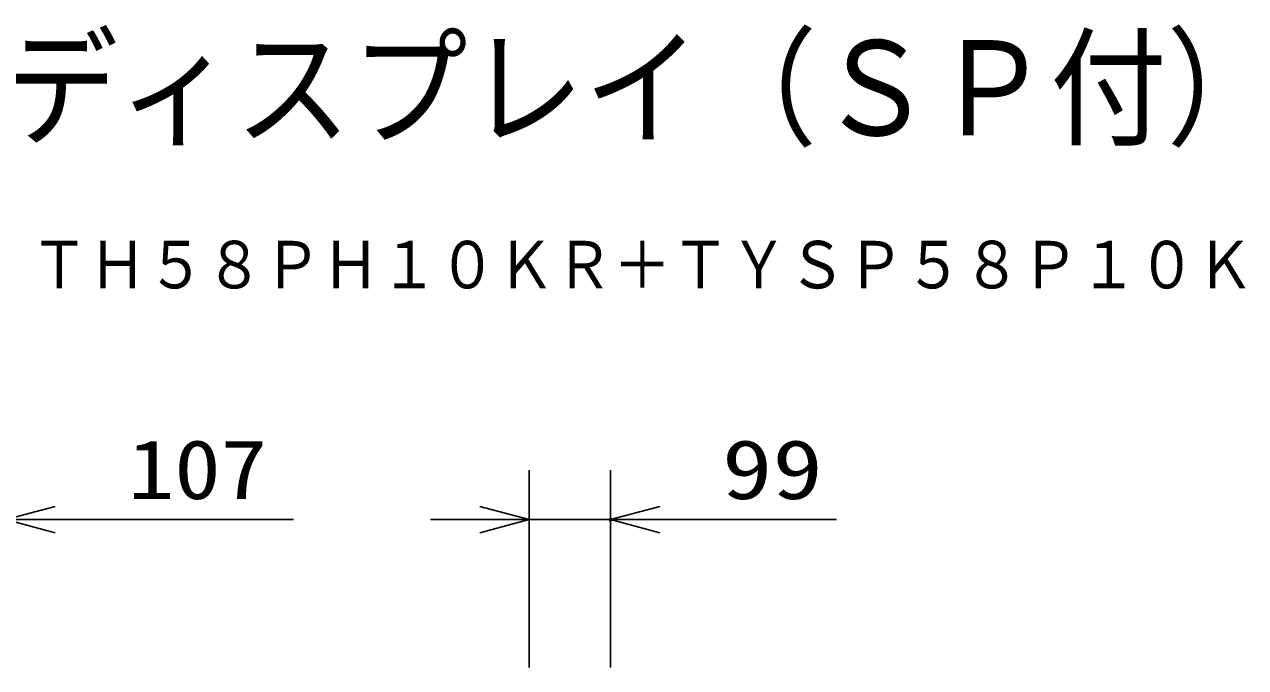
# Model space of a CAD drawing. Units: millimetres, scale not verified. Extents: x -63 to 63, y -57 to 57.
# Drawn here: x 12.66 to 62.18, y 31.34 to 57.41 of the extents above; entities that cross this region are included whole.
import ezdxf
from ezdxf.enums import TextEntityAlignment as Align

# ---------------------------------------------------------------- set-up
doc = ezdxf.new("R2010")
doc.units = ezdxf.units.MM
doc.header["$LTSCALE"] = 0.190236
doc.header["$PDMODE"] = 32
doc.header["$PDSIZE"] = 0.0951
for name, color, linetype in [('0-0_TOUROKU', 1, 'Continuous'), ('0-1_MOJI1', 2, 'Continuous'), ('0-2_WAKU', 1, 'Continuous'), ('0-3_GAIKEI', 1, 'Continuous'), ('0-4_SUNPO', 3, 'Continuous')]:
    doc.layers.add(name, color=color, linetype=linetype)
doc.styles.add('ＭＳ ゴシック', font='')
doc.styles.get('ＭＳ ゴシック').set_extended_font_data('MS Gothic')

# ---------------------------------------------------------------- blocks, each defined once
blk = doc.blocks.new('_OPEN30')
at = {"layer": '0-2_WAKU', "color": 7}
blk.add_line((0, 0), (-1, 0), dxfattribs=at)
blk.add_lwpolyline([(-1, 0.26795), (0, 0), (-1, -0.26795)], dxfattribs=at)

msp = doc.modelspace()

# ---------------------------------------------------------------- linework, layer by layer
at = {"layer": '0-3_GAIKEI', "color": 3}
for p, q in [((33.1296, 31.3362), (33.1296, 39.3362)), ((36.4296, 31.3362), (36.4296, 39.3362)), ((31.1295, 37.3362), (29.1295, 37.3362)), ((33.1296, 37.3362), (36.4296, 37.3362)), ((38.4296, 37.3362), (45.5962, 37.3362))]:
    msp.add_line(p, q, dxfattribs=at)
at = {"layer": '0-4_SUNPO'}
msp.add_line((13.9121, 37.3362), (23.5787, 37.3362), dxfattribs=at)
at = {"layer": '0-4_SUNPO', "color": 7}
msp.add_point((36.4296, 37.3362), dxfattribs=at)

# ---------------------------------------------------------------- block references
at = {"layer": '0-3_GAIKEI', "xscale": 2, "yscale": 2}
msp.add_blockref('_OPEN30', (33.1296, 37.3362), dxfattribs=at)
at = {"layer": '0-3_GAIKEI', "xscale": 2, "yscale": 2, "rotation": 180}
msp.add_blockref('_OPEN30', (36.4296, 37.3362), dxfattribs=at)
at = {"layer": '0-4_SUNPO', "xscale": 2, "yscale": 2, "rotation": 180}
msp.add_blockref('_OPEN30', (11.9121, 37.3362), dxfattribs=at)

# ---------------------------------------------------------------- texts
at = {"layer": '0-0_TOUROKU', "style": 'ＭＳ ゴシック', "width": 0.9}
msp.add_text('ＴＨ５８ＰＨ１０ＫＲ＋ＴＹＳＰ５８Ｐ１０Ｋ', height=1.925, dxfattribs=at).set_placement((12.9, 46.13), align=Align.BOTTOM_LEFT)
at = {"layer": '0-1_MOJI1', "style": 'ＭＳ ゴシック', "width": 0.9}
msp.add_text('ハイビジョンプラズマディスプレイ（ＳＰ付）', height=3.848, dxfattribs=at).set_placement((-35.5001, 51.7599), align=Align.BOTTOM_LEFT)
at = {"layer": '0-3_GAIKEI', "color": 3, "style": 'ＭＳ ゴシック', "width": 1.25}
msp.add_text('99', height=2.406, dxfattribs=at).set_placement((40.946, 37.4458), align=Align.BOTTOM_LEFT)
at = {"layer": '0-4_SUNPO', "style": 'ＭＳ ゴシック', "width": 1.15}
msp.add_text('107', height=2.406, dxfattribs=at).set_placement((16.8583, 37.4458), align=Align.BOTTOM_LEFT)

doc.saveas('drawing.dxf')
